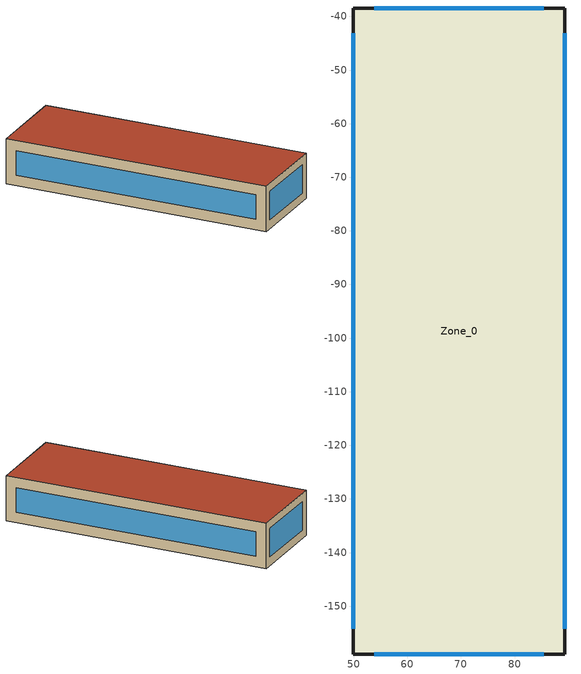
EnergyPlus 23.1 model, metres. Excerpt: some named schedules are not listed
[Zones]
Zone_0
 floor ground (Zone_0:f4UnderGroundSlabCF): 49.94,-158.91 49.94,-38.44 89.33,-38.44 89.33,-158.91 z0
 wall outside (90.1-2019 Residential CZ 0 Exterior Wall (Mass)): 49.94,-158.91 89.33,-158.91 89.33,-38.44 49.94,-38.44 49.94,-158.91 z0:20.66
 window (90.1-2019 Nonresidential CZ 0 Glazing (Operable)): 53.83,-158.91 85.44,-158.91 / 85.44,-38.44 53.83,-38.44 z3.89:16.77; 89.33,-154.19 89.33,-43.16 / 49.94,-43.16 49.94,-154.19 z4.72:15.93
 roof outside (90.1-2019 Residential CZ 0 Exterior Roof (Mass)): 49.94,-158.91 89.33,-158.91 89.33,-38.44 49.94,-38.44 z20.66
[Site:GroundTemperature:BuildingSurface]
18, 18, 18, 18, 18, 18, 18, 18, 18, 18, 18, 18
[Site:GroundReflectance]
0.2, 0.2, 0.2, 0.2, 0.2, 0.2, 0.2, 0.2, 0.2, 0.2, 0.2, 0.2
[Site:GroundReflectance:SnowModifier]
1, 1
[Site:WeatherStation]
Wind Sensor Height Above Ground {m}=10; Wind Speed Profile Exponent=0.22; Wind Speed Profile Boundary Layer Thickness {m}=370; Air Temperature Sensor Height Above Ground {m}=1.5
[SizingPeriod:WeatherFileConditionType] Use Weather File Daylight Saving Period=No; Use Weather File Rain and Snow Indicators=No
Name | Period Selection | Day Type
Extreme Summer Weather Period for Design | SummerExtreme | SummerDesignDay
Extreme Winter Weather Period for Design | WinterExtreme | WinterDesignDay
[Building]
Building: North Axis {deg}=201.25; Terrain=Suburbs; Loads Convergence Tolerance Value=0.04; Temperature Convergence Tolerance Value {deltaC}=0.25; Solar Distribution=FullExterior; Maximum Number of Warmup Days=30; Minimum Number of Warmup Days=7
[Construction]
90.1-2019 Residential CZ 0 Exterior Wall (Mass): Stucco_0.025_90.1-2019 Residential CZ 0 Exterior Wall (Mass), Concrete_0.203_90.1-2019 Residential CZ 0 Exterior Wall (Mass), Mineral Wool_0.04170899689425284_90.1-2019 Residential CZ 0 Exterior Wall (Mass), Plaster_0.013_90.1-2019 Residential CZ 0 Exterior Wall (Mass)
90.1-2019 Residential CZ 0 Exterior Roof (Mass): Vaporpermeable Felt_0.003_90.1-2019 Residential CZ 0 Exterior Roof (Mass), XPS Board_0.18072507016394368_90.1-2019 Residential CZ 0 Exterior Roof (Mass), Concrete_0.203_90.1-2019 Residential CZ 0 Exterior Roof (Mass), Acoustic Tile_0.005_90.1-2019 Residential CZ 0 Exterior Roof (Mass)
90.1-2019 Nonresidential CZ 0 Glazing (Operable): 90.1-2019 Nonresidential CZ 0 Glazing (Operable)Window
[Material]
Stucco_0.025_90.1-2019 Residential CZ 0 Exterior Wall (Mass): Roughness=Smooth; @90.1-2019 Residential CZ 0 Exterior Wall (Mass):Stucco-Thickness@ [m]=0.025; @90.1-2019 Residential CZ 0 Exterior Wall (Mass):Stucco-Conductivity@ [W/m-K]=0.72; @90.1-2019 Residential CZ 0 Exterior Wall (Mass):Stucco-Density@ [kg/m3]=1856; @90.1-2019 Residential CZ 0 Exterior Wall (Mass):Stucco-SpecificHeat@ [J/kg-K]=840; @90.1-2019 Residential CZ 0 Exterior Wall (Mass):Stucco-ThermalEmittance@=0.9; @90.1-2019 Residential CZ 0 Exterior Wall (Mass):Stucco-SolarAbsorptance@=0.7; @90.1-2019 Residential CZ 0 Exterior Wall (Mass):Stucco-VisibleAbsorptance@=0.7
Concrete_0.203_90.1-2019 Residential CZ 0 Exterior Wall (Mass): Roughness=Rough; @90.1-2019 Residential CZ 0 Exterior Wall (Mass):Concrete-Thickness@ [m]=0.203; @90.1-2019 Residential CZ 0 Exterior Wall (Mass):Concrete-Conductivity@ [W/m-K]=2; @90.1-2019 Residential CZ 0 Exterior Wall (Mass):Concrete-Density@ [kg/m3]=2400; @90.1-2019 Residential CZ 0 Exterior Wall (Mass):Concrete-SpecificHeat@ [J/kg-K]=950; @90.1-2019 Residential CZ 0 Exterior Wall (Mass):Concrete-ThermalEmittance@=0.9; @90.1-2019 Residential CZ 0 Exterior Wall (Mass):Concrete-SolarAbsorptance@=0.7; @90.1-2019 Residential CZ 0 Exterior Wall (Mass):Concrete-VisibleAbsorptance@=0.7
Mineral Wool_0.04170899689425284_90.1-2019 Residential CZ 0 Exterior Wall (Mass): Roughness=Rough; @90.1-2019 Residential CZ 0 Exterior Wall (Mass):Mineral Wool-Thickness@ [m]=0.041709; @90.1-2019 Residential CZ 0 Exterior Wall (Mass):Mineral Wool-Conductivity@ [W/m-K]=0.041; @90.1-2019 Residential CZ 0 Exterior Wall (Mass):Mineral Wool-Density@ [kg/m3]=155; @90.1-2019 Residential CZ 0 Exterior Wall (Mass):Mineral Wool-SpecificHeat@ [J/kg-K]=1130; @90.1-2019 Residential CZ 0 Exterior Wall (Mass):Mineral Wool-ThermalEmittance@=0.9; @90.1-2019 Residential CZ 0 Exterior Wall (Mass):Mineral Wool-SolarAbsorptance@=0.7; @90.1-2019 Residential CZ 0 Exterior Wall (Mass):Mineral Wool-VisibleAbsorptance@=0.7
Plaster_0.013_90.1-2019 Residential CZ 0 Exterior Wall (Mass): Roughness=Rough; @90.1-2019 Residential CZ 0 Exterior Wall (Mass):Plaster-Thickness@ [m]=0.013; @90.1-2019 Residential CZ 0 Exterior Wall (Mass):Plaster-Conductivity@ [W/m-K]=1; @90.1-2019 Residential CZ 0 Exterior Wall (Mass):Plaster-Density@ [kg/m3]=2000; @90.1-2019 Residential CZ 0 Exterior Wall (Mass):Plaster-SpecificHeat@ [J/kg-K]=1130; @90.1-2019 Residential CZ 0 Exterior Wall (Mass):Plaster-ThermalEmittance@=0.9; @90.1-2019 Residential CZ 0 Exterior Wall (Mass):Plaster-SolarAbsorptance@=0.7; @90.1-2019 Residential CZ 0 Exterior Wall (Mass):Plaster-VisibleAbsorptance@=0.7
Vaporpermeable Felt_0.003_90.1-2019 Residential CZ 0 Exterior Roof (Mass): Roughness=Rough; @90.1-2019 Residential CZ 0 Exterior Roof (Mass):Vaporpermeable Felt-Thickness@ [m]=0.003; @90.1-2019 Residential CZ 0 Exterior Roof (Mass):Vaporpermeable Felt-Conductivity@ [W/m-K]=0.909091; @90.1-2019 Residential CZ 0 Exterior Roof (Mass):Vaporpermeable Felt-Density@ [kg/m3]=0.5; @90.1-2019 Residential CZ 0 Exterior Roof (Mass):Vaporpermeable Felt-SpecificHeat@ [J/kg-K]=1800; @90.1-2019 Residential CZ 0 Exterior Roof (Mass):Vaporpermeable Felt-ThermalEmittance@=0.9; @90.1-2019 Residential CZ 0 Exterior Roof (Mass):Vaporpermeable Felt-SolarAbsorptance@=0.7; @90.1-2019 Residential CZ 0 Exterior Roof (Mass):Vaporpermeable Felt-VisibleAbsorptance@=0.7
XPS Board_0.18072507016394368_90.1-2019 Residential CZ 0 Exterior Roof (Mass): Roughness=Rough; @90.1-2019 Residential CZ 0 Exterior Roof (Mass):XPS Board-Thickness@ [m]=0.180725; @90.1-2019 Residential CZ 0 Exterior Roof (Mass):XPS Board-Conductivity@ [W/m-K]=0.034; @90.1-2019 Residential CZ 0 Exterior Roof (Mass):XPS Board-Density@ [kg/m3]=35; @90.1-2019 Residential CZ 0 Exterior Roof (Mass):XPS Board-SpecificHeat@ [J/kg-K]=1400; @90.1-2019 Residential CZ 0 Exterior Roof (Mass):XPS Board-ThermalEmittance@=0.9; @90.1-2019 Residential CZ 0 Exterior Roof (Mass):XPS Board-SolarAbsorptance@=0.7; @90.1-2019 Residential CZ 0 Exterior Roof (Mass):XPS Board-VisibleAbsorptance@=0.7
Concrete_0.203_90.1-2019 Residential CZ 0 Exterior Roof (Mass): Roughness=Rough; @90.1-2019 Residential CZ 0 Exterior Roof (Mass):Concrete-Thickness@ [m]=0.203; @90.1-2019 Residential CZ 0 Exterior Roof (Mass):Concrete-Conductivity@ [W/m-K]=2; @90.1-2019 Residential CZ 0 Exterior Roof (Mass):Concrete-Density@ [kg/m3]=2400; @90.1-2019 Residential CZ 0 Exterior Roof (Mass):Concrete-SpecificHeat@ [J/kg-K]=950; @90.1-2019 Residential CZ 0 Exterior Roof (Mass):Concrete-ThermalEmittance@=0.9; @90.1-2019 Residential CZ 0 Exterior Roof (Mass):Concrete-SolarAbsorptance@=0.7; @90.1-2019 Residential CZ 0 Exterior Roof (Mass):Concrete-VisibleAbsorptance@=0.7
Acoustic Tile_0.005_90.1-2019 Residential CZ 0 Exterior Roof (Mass): Roughness=MediumSmooth; @90.1-2019 Residential CZ 0 Exterior Roof (Mass):Acoustic Tile-Thickness@ [m]=0.005; @90.1-2019 Residential CZ 0 Exterior Roof (Mass):Acoustic Tile-Conductivity@ [W/m-K]=0.06; @90.1-2019 Residential CZ 0 Exterior Roof (Mass):Acoustic Tile-Density@ [kg/m3]=368; @90.1-2019 Residential CZ 0 Exterior Roof (Mass):Acoustic Tile-SpecificHeat@ [J/kg-K]=590; @90.1-2019 Residential CZ 0 Exterior Roof (Mass):Acoustic Tile-ThermalEmittance@=0.9; @90.1-2019 Residential CZ 0 Exterior Roof (Mass):Acoustic Tile-SolarAbsorptance@=0.7; @90.1-2019 Residential CZ 0 Exterior Roof (Mass):Acoustic Tile-VisibleAbsorptance@=0.7
[WindowMaterial:SimpleGlazingSystem]
90.1-2019 Nonresidential CZ 0 Glazing (Operable)Window: @90.1-2019 Nonresidential CZ 0 Glazing (Operable)-UValue@=3.52052; @90.1-2019 Nonresidential CZ 0 Glazing (Operable)-SolarHeatGainCoefficient@=0.2; @90.1-2019 Nonresidential CZ 0 Glazing (Operable)-VisibleTransmittance@=0.22
[Construction:FfactorGroundFloor]
Zone_0:f4UnderGroundSlabCF: 0.73, 4746.03, 319.739
[Zone]
Zone_0: Rotation [deg]=0; Type=1; Multiplier=1; Volume [m3]=98042.2; Area [m2]=4746.03; Zone Inside Convection Algorithm=TARP; Zone Outside Convection Algorithm=DOE-2
[People]
People Zone_0: Zone or ZoneList=Zone_0; OccupancySchedule=occResidential; Number of People Calculation Method=People/Area; PeopleDensity [person/m2]=0.025; Fraction Radiant=0.3; Sensible Heat Fraction=AUTOCALCULATE; Activity Level Schedule=Zone_0PeopleActivity; Carbon Dioxide Generation Rate [m3/s-W]=3.82E-08; Enable ASHRAE 55 Comfort Warnings=No; Mean Radiant Temperature Calculation Type=ZoneAveraged; Work Efficiency Schedule=Zone_0WorkEfficiency; Clothing Insulation Calculation Method=DynamicClothingModelASHRAE55; Air Velocity Schedule=AirSpeed 0; Thermal Comfort Model 1 Type=AdaptiveASH55; Thermal Comfort Model 2 Type=Pierce; Thermal Comfort Model 3 Type=Fanger
[ElectricEquipment]
Zone_0 Equipment: Zone or ZoneList=Zone_0; EquipmentAvailibilitySchedule=equipResidential; Design Level Calculation Method=Watts/Area; EquipmentPowerDensity [W/m2]=2; Fraction Latent=0; Fraction Radiant=.2; Fraction Lost=0
[Lights]
Zone_0 General lighting: Zone or ZoneList=Zone_0; LightsAvailibilitySchedule=lightsResidential; Design Level Calculation Method=Watts/Area; LightingPowerDensity [W/m2]=9.5; Return Air Fraction=0; Fraction Radiant=.42; Fraction Visible=.18; Fraction Replaceable=1
[ZoneVentilation:WindandStackOpenArea]
Zone_0NatVent_Buoy: Zone=Zone_0; Opening Area {m2}=2642.03; Opening Area Fraction Schedule=NatVentAvail_Zone_0; Opening Effectiveness=0; Effective Angle {deg}=0; Height Difference {m}=2.90455; Discharge Coefficient for Opening=0.6; Minimum Indoor Temperature {C}=22; Maximum Indoor Temperature {C}=100; Delta Temperature {deltaC}=1; Minimum Outdoor Temperature {C}=0; Maximum Outdoor Temperature {C}=30; Maximum Wind Speed {m/s}=40
[ZoneInfiltration:DesignFlowRate]
Zone_0Infiltration: Zone or ZoneList=Zone_0; Schedule=On; Design Flow Rate Calculation Method=Flow/ExteriorArea; Flow per Exterior Surface Area [m3/s-m2]=0.00056896; @Zone_0-InfiltrationConstantCoefficient@=1; @Zone_0-InfiltrationTemperatureCoefficient@=0; @Zone_0-InfiltrationWindVelocityCoefficient@=0; @Zone_0-InfiltrationWindVelocitySquaredCoefficient@=0
[Zone equipment]
Zone_0: Zone_0 Ideal Loads Air
[Sizing:Zone]
Zone_0: Zone Cooling Design Supply Air Temperature Input Method=SupplyAirTemperature; Zone Cooling Design Supply Air Temperature {C}=12; Zone Heating Design Supply Air Temperature Input Method=SupplyAirTemperature; Zone Heating Design Supply Air Temperature {C}=35; Zone Cooling Design Supply Air Humidity Ratio {kgWater/kgDryAir}=0.009; Zone Heating Design Supply Air Humidity Ratio {kgWater/kgDryAir}=0.004; Design Specification Outdoor Air Object=Zone_0MinFreshAir; Zone Heating Sizing Factor=1.15; Zone Cooling Sizing Factor=1.15; Cooling Design Air Flow Method=DesignDay; Heating Design Air Flow Method=DesignDay
[ZoneControl:Thermostat]
Zone_0 Thermostat: Zone or ZoneList=Zone_0; Control Type Schedule=Zone_0_ZoneControlTypeSched; Control 1=Dual Setpoint - Zone Zone_0
[ThermostatSetpoint:DualSetpoint]
Dual Setpoint - Zone Zone_0: Heating Setpoint Temperature Schedule=Zone_0Heating_SP_Sch; Cooling Setpoint Temperature Schedule=Zone_0Cooling_SP_Sch
[DesignSpecification:OutdoorAir]
Zone_0MinFreshAir: Outdoor Air Method=Sum; @Zone_0-MinFreshAirPerson@ [m3/s-person]=0.0083333; @Zone_0-MinFreshAirArea@ [m3/s-m2]=0.0002222; MechVentSchedule=AllOn
[Schedule:Constant]
On: 1
AirSpeed 0: 0
Zone_0PeopleActivity: Any Number, 125.28
Zone_0WorkEfficiency: Any Number, 0
Zone_0_ZoneControlTypeSched: 4
[Schedule:Year]
occResidential: Fraction, occResidential_0, 1, 1, 12, 31
lightsResidential: Fraction, lightsResidential_0, 1, 1, 12, 31
equipResidential: Fraction, equipResidential_0, 1, 1, 12, 31
NatVentAvail_Zone_0: Fraction, NatVentAvail_Zone_0_0, 1, 1, 1, 7, NatVentAvail_Zone_0_1, 1, 8, 1, 14, NatVentAvail_Zone_0_2, 1, 15, 1, 21, NatVentAvail_Zone_0_3, 1, 22, 1, 28, NatVentAvail_Zone_0_4, 1, 29, 2, 4, NatVentAvail_Zone_0_5, 2, 5, 2, 11, NatVentAvail_Zone_0_6, 2, 12, 2, 18, NatVentAvail_Zone_0_7, 2, 19, 2, 25, NatVentAvail_Zone_0_8, 2, 26, 3, 4, NatVentAvail_Zone_0_9, 3, 5, 3, 11, NatVentAvail_Zone_0_10, 3, 12, 3, 18, NatVentAvail_Zone_0_11, 3, 19, 3, 25, NatVentAvail_Zone_0_12, 3, 26, 4, 1, NatVentAvail_Zone_0_13, 4, 2, 4, 8, NatVentAvail_Zone_0_14, 4, 9, 4, 15, NatVentAvail_Zone_0_15, 4, 16, 4, 22, NatVentAvail_Zone_0_16, 4, 23, 4, 29, NatVentAvail_Zone_0_17, 4, 30, 5, 6, NatVentAvail_Zone_0_18, 5, 7, 5, 13, NatVentAvail_Zone_0_19, 5, 14, 5, 20, NatVentAvail_Zone_0_20, 5, 21, 5, 27, NatVentAvail_Zone_0_21, 5, 28, 6, 3, NatVentAvail_Zone_0_22, 6, 4, 6, 10, NatVentAvail_Zone_0_23, 6, 11, 6, 17, NatVentAvail_Zone_0_24, 6, 18, 6, 24, NatVentAvail_Zone_0_25, 6, 25, 7, 1, NatVentAvail_Zone_0_26, 7, 2, 7, 8, NatVentAvail_Zone_0_27, 7, 9, 7, 15, NatVentAvail_Zone_0_28, 7, 16, 7, 22, NatVentAvail_Zone_0_29, 7, 23, 7, 29, NatVentAvail_Zone_0_30, 7, 30, 8, 5, NatVentAvail_Zone_0_31, 8, 6, 8, 12, NatVentAvail_Zone_0_32, 8, 13, 8, 19, NatVentAvail_Zone_0_33, 8, 20, 8, 26, NatVentAvail_Zone_0_34, 8, 27, 9, 2, NatVentAvail_Zone_0_35, 9, 3, 9, 9, NatVentAvail_Zone_0_36, 9, 10, 9, 16, NatVentAvail_Zone_0_37, 9, 17, 9, 23, NatVentAvail_Zone_0_38, 9, 24, 9, 30, NatVentAvail_Zone_0_39, 10, 1, 10, 7, NatVentAvail_Zone_0_40, 10, 8, 10, 14, NatVentAvail_Zone_0_41, 10, 15, 10, 21, NatVentAvail_Zone_0_42, 10, 22, 10, 28, NatVentAvail_Zone_0_43, 10, 29, 11, 4, NatVentAvail_Zone_0_44, 11, 5, 11, 11, NatVentAvail_Zone_0_45, 11, 12, 11, 18, NatVentAvail_Zone_0_46, 11, 19, 11, 25, NatVentAvail_Zone_0_47, 11, 26, 12, 2, NatVentAvail_Zone_0_48, 12, 3, 12, 9, NatVentAvail_Zone_0_49, 12, 10, 12, 16, NatVentAvail_Zone_0_50, 12, 17, 12, 23, NatVentAvail_Zone_0_51, 12, 24, 12, 30, NatVentAvail_Zone_0_52, 12, 31, 12, 31
[Schedule:Week:Daily]
occResidential_0: 99ff32ae-1f16-4f90-8053-e07a5db5bced, 99ff32ae-1f16-4f90-8053-e07a5db5bced, 99ff32ae-1f16-4f90-8053-e07a5db5bced, 99ff32ae-1f16-4f90-8053-e07a5db5bced, 99ff32ae-1f16-4f90-8053-e07a5db5bced, 99ff32ae-1f16-4f90-8053-e07a5db5bced, 99ff32ae-1f16-4f90-8053-e07a5db5bced, 99ff32ae-1f16-4f90-8053-e07a5db5bced, 99ff32ae-1f16-4f90-8053-e07a5db5bced, 99ff32ae-1f16-4f90-8053-e07a5db5bced, 99ff32ae-1f16-4f90-8053-e07a5db5bced, 99ff32ae-1f16-4f90-8053-e07a5db5bced
lightsResidential_0: 8587422e-7e7f-4d4a-8c01-4c8e5a38c3b1, 8587422e-7e7f-4d4a-8c01-4c8e5a38c3b1, 8587422e-7e7f-4d4a-8c01-4c8e5a38c3b1, 8587422e-7e7f-4d4a-8c01-4c8e5a38c3b1, 8587422e-7e7f-4d4a-8c01-4c8e5a38c3b1, 8587422e-7e7f-4d4a-8c01-4c8e5a38c3b1, 8587422e-7e7f-4d4a-8c01-4c8e5a38c3b1, 8587422e-7e7f-4d4a-8c01-4c8e5a38c3b1, 8587422e-7e7f-4d4a-8c01-4c8e5a38c3b1, 8587422e-7e7f-4d4a-8c01-4c8e5a38c3b1, 8587422e-7e7f-4d4a-8c01-4c8e5a38c3b1, 8587422e-7e7f-4d4a-8c01-4c8e5a38c3b1
equipResidential_0: ffbc849f-fb9d-4a54-a57e-25fa7fa70d80, ffbc849f-fb9d-4a54-a57e-25fa7fa70d80, ffbc849f-fb9d-4a54-a57e-25fa7fa70d80, ffbc849f-fb9d-4a54-a57e-25fa7fa70d80, ffbc849f-fb9d-4a54-a57e-25fa7fa70d80, ffbc849f-fb9d-4a54-a57e-25fa7fa70d80, ffbc849f-fb9d-4a54-a57e-25fa7fa70d80, ffbc849f-fb9d-4a54-a57e-25fa7fa70d80, ffbc849f-fb9d-4a54-a57e-25fa7fa70d80, ffbc849f-fb9d-4a54-a57e-25fa7fa70d80, ffbc849f-fb9d-4a54-a57e-25fa7fa70d80, ffbc849f-fb9d-4a54-a57e-25fa7fa70d80
NatVentAvail_Zone_0_0: c6667727-883a-4e9f-8843-9dc52f4e6e97, c6230f11-40d4-4df6-be5f-f72516c9f5d4, fc4dcdae-bf9a-4361-a56a-8deaece7cfb8, 69305c5b-6116-406e-bb7c-22528dbc6f82, a00bcdec-9c38-435d-8a09-66b764c012c3, 596df6ff-f2bd-49f2-8221-fb14edec47f3, 90c80ac9-9d74-4607-91fc-f1b15c79e4ad, c6667727-883a-4e9f-8843-9dc52f4e6e97, c6667727-883a-4e9f-8843-9dc52f4e6e97, c6667727-883a-4e9f-8843-9dc52f4e6e97, c6667727-883a-4e9f-8843-9dc52f4e6e97, c6667727-883a-4e9f-8843-9dc52f4e6e97
NatVentAvail_Zone_0_1: e294ca03-6af1-4b98-a2b2-cbf4092a1f83, db415132-1b4c-4f0c-a502-ad6f4a497c08, d92c157e-5907-4e7a-8da6-2c54f63a796a, 9594596f-b271-48f9-b0e3-05fd8e498d9e, bab206fc-2dc0-4226-89b8-2e8b5dee2ed5, 840ab169-a72e-4cdd-8c49-3c4991330111, b9fdef44-e659-42d7-9e80-cc0e2d82c84d, e294ca03-6af1-4b98-a2b2-cbf4092a1f83, e294ca03-6af1-4b98-a2b2-cbf4092a1f83, e294ca03-6af1-4b98-a2b2-cbf4092a1f83, e294ca03-6af1-4b98-a2b2-cbf4092a1f83, e294ca03-6af1-4b98-a2b2-cbf4092a1f83
NatVentAvail_Zone_0_2: 8587422e-7e7f-4d4a-8c01-4c8e5a38c3b1, 7f11ed0d-8ab9-48b3-900c-a4c71e751810, bab206fc-2dc0-4226-89b8-2e8b5dee2ed5, 4a0c11f9-c180-4b2b-ae8f-64e3cd0b5dfb, c6230f11-40d4-4df6-be5f-f72516c9f5d4, 65481720-e7d9-459f-be1a-289dfded0a97, 68bc506c-ec24-484a-ab4d-deac3bddbc7f, 8587422e-7e7f-4d4a-8c01-4c8e5a38c3b1, 8587422e-7e7f-4d4a-8c01-4c8e5a38c3b1, 8587422e-7e7f-4d4a-8c01-4c8e5a38c3b1, 8587422e-7e7f-4d4a-8c01-4c8e5a38c3b1, 8587422e-7e7f-4d4a-8c01-4c8e5a38c3b1
NatVentAvail_Zone_0_3: 1d1d39a2-f691-406a-8229-d52b2d0a4841, 08a6b3db-3651-4a2f-9971-dccf6055bc21, 8a6ae85c-435c-4422-8762-51932ad2fd0d, ae25dc40-0bc1-44ed-9130-6fc6717e3dbf, 502835a0-041a-4359-be02-b8f40582d63c, c6667727-883a-4e9f-8843-9dc52f4e6e97, aa7406db-5420-418f-8bf1-92c07041f4d5, 1d1d39a2-f691-406a-8229-d52b2d0a4841, 1d1d39a2-f691-406a-8229-d52b2d0a4841, 1d1d39a2-f691-406a-8229-d52b2d0a4841, 1d1d39a2-f691-406a-8229-d52b2d0a4841, 1d1d39a2-f691-406a-8229-d52b2d0a4841
NatVentAvail_Zone_0_4: e1405d70-9b66-44ae-a111-94d056e006cc, f469455b-5915-400d-9ca4-3d2860fd39a0, a51c6a57-c03a-45e8-a8f8-63a68d46fe05, 00bfd046-71cc-4f03-a9ab-05af1dddfe66, 191b7ab1-7301-4287-aafa-29ea2b67f5d4, ea31a693-5c81-439d-b45a-9b048b3c0f11, f469455b-5915-400d-9ca4-3d2860fd39a0, e1405d70-9b66-44ae-a111-94d056e006cc, e1405d70-9b66-44ae-a111-94d056e006cc, e1405d70-9b66-44ae-a111-94d056e006cc, e1405d70-9b66-44ae-a111-94d056e006cc, e1405d70-9b66-44ae-a111-94d056e006cc
NatVentAvail_Zone_0_5: 913db880-a7d0-4cb4-bc11-21d18994f50c, 236cae8c-71a9-4c2f-8fb9-fd93ec564c87, f1e6f28d-4dc4-417b-8ef5-b4ae8e54d9fc, edaf3321-bfba-4b47-aa57-9149daf6e598, 403ab858-4225-4f21-8c43-e8a14eae7f5d, 2d6f91cb-e8a0-4f2a-abdc-43e666402842, 25196e35-290f-491b-aee9-fb9664afe30e, 913db880-a7d0-4cb4-bc11-21d18994f50c, 913db880-a7d0-4cb4-bc11-21d18994f50c, 913db880-a7d0-4cb4-bc11-21d18994f50c, 913db880-a7d0-4cb4-bc11-21d18994f50c, 913db880-a7d0-4cb4-bc11-21d18994f50c
NatVentAvail_Zone_0_6: e98c98fc-e76b-4da7-b36b-fec4b197423c, cd1c0e0b-d703-496d-9ebf-38ff8dc89bf7, 15e412e4-1f9c-4453-9c16-55d450ed6924, 41b1cf38-f1fa-4039-9693-b6faf09a5888, 75815c82-530e-42f0-946d-9ba8f431f564, 1dfb5aed-19ff-4175-8fae-d342cfc28af6, a8da93b1-b5f2-4c61-b8ba-0e088f61e0ba, e98c98fc-e76b-4da7-b36b-fec4b197423c, e98c98fc-e76b-4da7-b36b-fec4b197423c, e98c98fc-e76b-4da7-b36b-fec4b197423c, e98c98fc-e76b-4da7-b36b-fec4b197423c, e98c98fc-e76b-4da7-b36b-fec4b197423c
NatVentAvail_Zone_0_7: c9983c8e-a8ba-4854-bf78-5a9a7878d86f, 4e65491b-7cae-4d0e-aa2a-5a250e4bf4ec, b220f06f-15c1-44c8-941d-b2c29aeb5d1a, e829d7d3-a1f6-45be-aceb-690e318f9acd, c845469f-da53-4ffb-afad-e27d8b82436b, 78b5aa90-53ba-40be-b777-7194cfa71390, b5cc559a-d3bb-414a-a35b-c28a526831b6, c9983c8e-a8ba-4854-bf78-5a9a7878d86f, c9983c8e-a8ba-4854-bf78-5a9a7878d86f, c9983c8e-a8ba-4854-bf78-5a9a7878d86f, c9983c8e-a8ba-4854-bf78-5a9a7878d86f, c9983c8e-a8ba-4854-bf78-5a9a7878d86f
NatVentAvail_Zone_0_8: cffd8d56-7835-4260-be2a-ff6a3236ddbf, b7bfb4a3-7e21-4b09-95bf-9d4ce4c62453, 074f1b2f-aac6-41e3-ad40-4fc6d4465a70, 6af6f67b-222a-469d-bc05-1cece89cf4c6, c6861609-4f40-41e6-bad0-4deeeed5d2a3, 0451f2a0-d579-46da-bebd-536ff4873aa8, 30eb1b1b-4449-4f5f-b2b0-9af001cc1e9b, cffd8d56-7835-4260-be2a-ff6a3236ddbf, cffd8d56-7835-4260-be2a-ff6a3236ddbf, cffd8d56-7835-4260-be2a-ff6a3236ddbf, cffd8d56-7835-4260-be2a-ff6a3236ddbf, cffd8d56-7835-4260-be2a-ff6a3236ddbf
NatVentAvail_Zone_0_9: ca803099-ac9a-44fa-9c7c-c1d3b2f8c0d7, f11941cb-9d68-42e9-88c1-234a31b4ef07, 30eb1b1b-4449-4f5f-b2b0-9af001cc1e9b, 2d37805b-0b69-4885-a8da-708a54c55fc7, 32762234-145b-432c-8976-6ee4c8595674, 986277c7-83ba-4193-93cf-3201afd1554a, 9d748f32-5cfc-4308-b2b9-255b8d6aa703, ca803099-ac9a-44fa-9c7c-c1d3b2f8c0d7, ca803099-ac9a-44fa-9c7c-c1d3b2f8c0d7, ca803099-ac9a-44fa-9c7c-c1d3b2f8c0d7, ca803099-ac9a-44fa-9c7c-c1d3b2f8c0d7, ca803099-ac9a-44fa-9c7c-c1d3b2f8c0d7
NatVentAvail_Zone_0_10: 05cc7a99-e843-4c54-8279-4b730c1094bb, 30eb1b1b-4449-4f5f-b2b0-9af001cc1e9b, 6c7f618a-1105-4ebb-ba41-1f0a61fa9ce2, 86e0c1b0-d267-41a0-81cc-fcca48b927f7, f655bd80-08a3-45f1-9d9d-ad3ccf1027e0, 423677d8-2bc4-4075-a2c4-96a817dee041, bddcb562-8c8d-4d3b-b24e-419f6c83645d, 05cc7a99-e843-4c54-8279-4b730c1094bb, 05cc7a99-e843-4c54-8279-4b730c1094bb, 05cc7a99-e843-4c54-8279-4b730c1094bb, 05cc7a99-e843-4c54-8279-4b730c1094bb, 05cc7a99-e843-4c54-8279-4b730c1094bb
NatVentAvail_Zone_0_11: 30eb1b1b-4449-4f5f-b2b0-9af001cc1e9b, a64ea2ff-db6d-4c72-ab13-e04883854ee9, f3ece65f-22d6-4826-9771-75d188bd2c99, 1ac53cf7-95a4-4280-8390-3a7c9400d6b2, 63f9889f-bbc9-4f43-a00e-69e28ebe0cec, 95635bc1-04c9-4eb9-aafc-607a18c0ed6d, 4a8925c5-706e-4802-8ad4-ee49fb231076, 30eb1b1b-4449-4f5f-b2b0-9af001cc1e9b, 30eb1b1b-4449-4f5f-b2b0-9af001cc1e9b, 30eb1b1b-4449-4f5f-b2b0-9af001cc1e9b, 30eb1b1b-4449-4f5f-b2b0-9af001cc1e9b, 30eb1b1b-4449-4f5f-b2b0-9af001cc1e9b
NatVentAvail_Zone_0_12: 4fa249cf-9bc5-4950-a732-d77f675620bc, 7df23eec-7cb4-4fb5-b63f-58a76cebe5cb, 3794f507-b4b8-4838-8bdf-4eb09c056ba5, 0865e701-8f0b-4653-b010-4b82515aa464, c5db69a8-b4d7-4af4-9c18-fe9e62a9bf44, 88ede80b-35a0-4b7b-a7f9-e57a71f055a1, e73e023b-918b-4119-87d9-0156cc51f973, 4fa249cf-9bc5-4950-a732-d77f675620bc, 4fa249cf-9bc5-4950-a732-d77f675620bc, 4fa249cf-9bc5-4950-a732-d77f675620bc, 4fa249cf-9bc5-4950-a732-d77f675620bc, 4fa249cf-9bc5-4950-a732-d77f675620bc
NatVentAvail_Zone_0_13: b5fdda6a-dac1-4d00-9f6b-8922119a9e76, 89e994a4-aff9-441b-9d18-06d86823da02, 791f2fcb-1a56-492f-b55f-e21131c1e73d, da82af85-d8b9-4e15-b8f5-d413a5109143, 948beb11-4990-472a-90f5-1a31c0cf9d9c, a8a251e0-ab34-442d-b62a-5d71f89c201e, 24f1331b-7b7d-4592-ae6e-3af70cff611f, b5fdda6a-dac1-4d00-9f6b-8922119a9e76, b5fdda6a-dac1-4d00-9f6b-8922119a9e76, b5fdda6a-dac1-4d00-9f6b-8922119a9e76, b5fdda6a-dac1-4d00-9f6b-8922119a9e76, b5fdda6a-dac1-4d00-9f6b-8922119a9e76
NatVentAvail_Zone_0_14: 14356618-b29a-45aa-9684-6fd18e94aafa, 47ffcb3f-1d83-4cd4-87f4-d1494bab6633, 6176d927-3b9b-4cce-9ba6-981b10fe0590, d3bf5fbd-dabd-4d6f-91e6-5979f5d35972, 500f0629-af97-463b-b16d-7e1a676564c2, 3c4e7e4a-79c9-4386-86d3-5f9566a57a37, bca76d83-1d1f-4e88-af3f-1c0214905b0d, 14356618-b29a-45aa-9684-6fd18e94aafa, 14356618-b29a-45aa-9684-6fd18e94aafa, 14356618-b29a-45aa-9684-6fd18e94aafa, 14356618-b29a-45aa-9684-6fd18e94aafa, 14356618-b29a-45aa-9684-6fd18e94aafa
NatVentAvail_Zone_0_15: 76d1b2be-26a4-42f0-ae86-b60cc4514b5e, 818a4086-010e-4f46-93c8-b8b69d28a1a7, 1224bb1d-5d35-4da6-9a40-ef22dddee5ec, f658bb7e-10f3-4439-9a11-19f28b16d28b, 97284fc0-41c3-42e7-aa40-0219e3317628, b0059f0b-ffcd-4812-b916-0fc9eb0a7a68, 1f117d90-7702-41ef-9dd5-0e84ffabda0a, 76d1b2be-26a4-42f0-ae86-b60cc4514b5e, 76d1b2be-26a4-42f0-ae86-b60cc4514b5e, 76d1b2be-26a4-42f0-ae86-b60cc4514b5e, 76d1b2be-26a4-42f0-ae86-b60cc4514b5e, 76d1b2be-26a4-42f0-ae86-b60cc4514b5e
NatVentAvail_Zone_0_16: 8393e081-a52f-41f5-bc78-0f3127bb2da7, c6212fc9-c7a0-4a4c-9a95-b253aae9a815, 7321cd8b-9a39-4e2f-a953-97e11abf0311, e179efc9-a691-4078-b157-bfd9a92c181b, 560d9eaa-f138-40e2-8cc4-883971df2089, f2ce1231-c033-4b99-a57c-5da2d342e697, 7e82fc61-d215-4faf-925a-dec1d4c574b4, 8393e081-a52f-41f5-bc78-0f3127bb2da7, 8393e081-a52f-41f5-bc78-0f3127bb2da7, 8393e081-a52f-41f5-bc78-0f3127bb2da7, 8393e081-a52f-41f5-bc78-0f3127bb2da7, 8393e081-a52f-41f5-bc78-0f3127bb2da7
NatVentAvail_Zone_0_17: 0aef8446-f8f8-44e9-879b-deadd26a7da0, fe178d5e-11d3-49b2-a0e8-9119078742cb, ed62e85a-6b96-47fd-96cf-752d0caa6a04, c460ce93-a38d-4932-b64a-8a6a6cb47d1d, 9268fb56-9fe6-40dd-96ba-50f2112abbdf, 2867a590-179d-461b-a2e1-77b5c3c376d5, edf21c81-02a4-469c-8b53-7731c56a8fd7, 0aef8446-f8f8-44e9-879b-deadd26a7da0, 0aef8446-f8f8-44e9-879b-deadd26a7da0, 0aef8446-f8f8-44e9-879b-deadd26a7da0, 0aef8446-f8f8-44e9-879b-deadd26a7da0, 0aef8446-f8f8-44e9-879b-deadd26a7da0
NatVentAvail_Zone_0_18: c4ef4634-4845-4dc3-bf62-df7570e23b99, 4557d5a0-8e17-4b2a-99ac-b0888c8ce1ef, 6b52fc9a-3b5f-49ce-a8a9-f78fc2567919, c4ef4634-4845-4dc3-bf62-df7570e23b99, a9bf8828-971b-42db-888b-e0f24b10beef, 97313646-be92-4f06-8ad9-42a30dcff471, f6655758-ac76-4d75-bd07-6051a901b32b, c4ef4634-4845-4dc3-bf62-df7570e23b99, c4ef4634-4845-4dc3-bf62-df7570e23b99, c4ef4634-4845-4dc3-bf62-df7570e23b99, c4ef4634-4845-4dc3-bf62-df7570e23b99, c4ef4634-4845-4dc3-bf62-df7570e23b99
NatVentAvail_Zone_0_19: 1d5d68ca-26f1-4051-825e-73ba992fde84, 812d4876-7997-44e2-900e-490071652fe5, e98e8d54-2ca5-47b7-8459-6abf0f40d628, 522f79cb-92db-4ea7-b415-bf4d4b94e69a, ab6c0ff9-0a76-466b-97d3-41092c79b548, ee7bd948-72fa-4d64-a050-e5e4e6679367, 870c7e01-bbac-45cc-bb33-94e5706e8e18, 1d5d68ca-26f1-4051-825e-73ba992fde84, 1d5d68ca-26f1-4051-825e-73ba992fde84, 1d5d68ca-26f1-4051-825e-73ba992fde84, 1d5d68ca-26f1-4051-825e-73ba992fde84, 1d5d68ca-26f1-4051-825e-73ba992fde84
NatVentAvail_Zone_0_20: 3be3b961-0101-4b29-bc69-fbf731bf5c16, 240f85c8-a00f-4b85-a403-bac8ece5ac48, 1d5d68ca-26f1-4051-825e-73ba992fde84, ca0c8a00-ccd4-4c7d-8efd-95ba25c7e24c, 724b1cb9-2577-48b4-8ecb-aa1bad4a5b6e, 56a3e183-0c3a-4da5-b564-3c2e20d76595, bb71b6e7-6143-4482-a2d1-83c30acb88bc, 3be3b961-0101-4b29-bc69-fbf731bf5c16, 3be3b961-0101-4b29-bc69-fbf731bf5c16, 3be3b961-0101-4b29-bc69-fbf731bf5c16, 3be3b961-0101-4b29-bc69-fbf731bf5c16, 3be3b961-0101-4b29-bc69-fbf731bf5c16
NatVentAvail_Zone_0_21: 56707f23-2209-428d-a689-ff2be411f478, 236cae8c-71a9-4c2f-8fb9-fd93ec564c87, 74de972b-7880-4e63-aa1d-0ed55754935e, c4e60104-ee14-4cae-97a5-14002b9c657f, 1b7ebbb5-b27f-45f3-887f-38b2b897f4be, fd677c01-be81-46b2-955b-c554fed87791, 22762134-fc5d-4407-80ff-f9cc28ef1906, 56707f23-2209-428d-a689-ff2be411f478, 56707f23-2209-428d-a689-ff2be411f478, 56707f23-2209-428d-a689-ff2be411f478, 56707f23-2209-428d-a689-ff2be411f478, 56707f23-2209-428d-a689-ff2be411f478
NatVentAvail_Zone_0_22: e82b6952-4c36-42e6-b739-2f0a2ce7d126, c7cf06b0-00b7-497d-945c-f51cc6b6d91c, b2f32a69-964f-44f5-8ce2-14fe2a4acc3a, a3ad3f52-2bd8-43cf-83ca-fa1c713fd54a, bc139727-8b39-4eb9-a58b-dba07c1b5981, 1745dc42-ab30-4b98-acde-3e6fc9064a5a, 2a8d85a9-79f1-4f9e-a056-639d75f45d5f, e82b6952-4c36-42e6-b739-2f0a2ce7d126, e82b6952-4c36-42e6-b739-2f0a2ce7d126, e82b6952-4c36-42e6-b739-2f0a2ce7d126, e82b6952-4c36-42e6-b739-2f0a2ce7d126, e82b6952-4c36-42e6-b739-2f0a2ce7d126
NatVentAvail_Zone_0_23: bc420b64-186d-44b1-b288-9e7afc9ff186, 31d14fd0-89c2-4d6a-9677-f5e7b9fa2100, 4279509b-2914-46b4-b892-313ec51dc743, 21420ce2-2664-454f-a3b1-9f6c3e34f33a, b4c6c17a-4c7a-462a-86a4-1248ec59371d, f4da9417-911c-4f84-bbbe-cc8e01ab9d09, 525af45f-aa03-48ed-a98e-101ab1d38f9f, bc420b64-186d-44b1-b288-9e7afc9ff186, bc420b64-186d-44b1-b288-9e7afc9ff186, bc420b64-186d-44b1-b288-9e7afc9ff186, bc420b64-186d-44b1-b288-9e7afc9ff186, bc420b64-186d-44b1-b288-9e7afc9ff186
NatVentAvail_Zone_0_24: 7c77f298-0405-40e6-8514-2fec142e36eb, d6c674ba-2649-4f06-ba12-7e5fd668b2fa, d2679f58-3101-4e3a-a4d2-098c104e09a2, bb08a513-f0c6-4db9-a18b-cda0f54bb8b5, ac8edc2e-7294-4db2-920b-536b586bc444, d69110c0-a284-4ec6-a18e-a717874370c8, 2f99a46c-2813-4a5b-96a9-a98d89c6bf42, 7c77f298-0405-40e6-8514-2fec142e36eb, 7c77f298-0405-40e6-8514-2fec142e36eb, 7c77f298-0405-40e6-8514-2fec142e36eb, 7c77f298-0405-40e6-8514-2fec142e36eb, 7c77f298-0405-40e6-8514-2fec142e36eb
NatVentAvail_Zone_0_25: 7a6134aa-493c-40fe-93f4-9ba23d4ad140, 78c1472b-ce47-4fdb-97eb-1230b95bb73a, b33eb6b1-3d42-499c-9568-6acaea11915c, 0a4312a5-7bf9-4bf7-8a96-e9f289a461ef, 34171656-d3fe-4b9c-a19c-758acf46f815, f2c4f123-f3c3-49f4-94a1-c1de8b1867c9, 57f592cf-5bed-473f-8fbd-ac4b56434af3, 7a6134aa-493c-40fe-93f4-9ba23d4ad140, 7a6134aa-493c-40fe-93f4-9ba23d4ad140, 7a6134aa-493c-40fe-93f4-9ba23d4ad140, 7a6134aa-493c-40fe-93f4-9ba23d4ad140, 7a6134aa-493c-40fe-93f4-9ba23d4ad140
NatVentAvail_Zone_0_26: 61e91430-ebc7-447d-bd79-d01dd0d6b473, f59473cd-e815-403d-9fe2-e3bfa252aefe, 1842cfe8-a8b5-4eb9-9cb1-0d318b94ad8c, d702f803-d9e4-4c7d-bb0c-e59eef00600c, c6c13ba2-f11e-4643-91cc-fbc07ded29ff, 145400dc-0061-4279-8bda-a2d60c83482f, 44814b56-28ae-4559-b9b5-a44dc3f067ce, 61e91430-ebc7-447d-bd79-d01dd0d6b473, 61e91430-ebc7-447d-bd79-d01dd0d6b473, 61e91430-ebc7-447d-bd79-d01dd0d6b473, 61e91430-ebc7-447d-bd79-d01dd0d6b473, 61e91430-ebc7-447d-bd79-d01dd0d6b473
NatVentAvail_Zone_0_27: b3c43a6b-167e-438a-8859-b6167c367d0e, 05c458b9-ea13-4af4-9f25-b4b7b10e9213, f0cb0b64-0b0e-477c-b7c8-ac765faf25dc, c6296fc2-e4a0-47fa-a846-fe3e712c7dce, 081d4ccf-84d8-4e1e-a42b-466dae3810ac, 1fc41edf-0ecf-4620-94ab-6f50eb329085, 593b28f2-0bce-49b6-a739-0312875271ff, b3c43a6b-167e-438a-8859-b6167c367d0e, b3c43a6b-167e-438a-8859-b6167c367d0e, b3c43a6b-167e-438a-8859-b6167c367d0e, b3c43a6b-167e-438a-8859-b6167c367d0e, b3c43a6b-167e-438a-8859-b6167c367d0e
NatVentAvail_Zone_0_28: 6ada9107-d185-4adb-b161-1269f3c1e1b7, 3e0a3670-e00a-447a-90d7-1b3e5c35dfbd, 9084e7f4-a6dd-439e-88b9-56c96d82f155, 9e6d5a62-1bd5-4085-9957-14c488f5b29e, c460ce93-a38d-4932-b64a-8a6a6cb47d1d, 6a0ad68b-bbf3-40c0-a6f2-e6caa612486f, 56707f23-2209-428d-a689-ff2be411f478, 6ada9107-d185-4adb-b161-1269f3c1e1b7, 6ada9107-d185-4adb-b161-1269f3c1e1b7, 6ada9107-d185-4adb-b161-1269f3c1e1b7, 6ada9107-d185-4adb-b161-1269f3c1e1b7, 6ada9107-d185-4adb-b161-1269f3c1e1b7
NatVentAvail_Zone_0_29: ab66713c-204b-4868-b483-f36c5fe94452, a06ab568-2603-4573-be0f-94ce7966fed2, 38623089-d65e-4819-bf67-575b2468693e, 97d21864-eeb1-433a-8642-2f6efb4767c5, c460ce93-a38d-4932-b64a-8a6a6cb47d1d, c460ce93-a38d-4932-b64a-8a6a6cb47d1d, 4bbab8b6-f17b-4fa3-8595-cdd77f9cbd15, ab66713c-204b-4868-b483-f36c5fe94452, ab66713c-204b-4868-b483-f36c5fe94452, ab66713c-204b-4868-b483-f36c5fe94452, ab66713c-204b-4868-b483-f36c5fe94452, ab66713c-204b-4868-b483-f36c5fe94452
NatVentAvail_Zone_0_30: 73f0f4b4-ece3-4afb-881e-8bb7d8f208e6, 30eb1b1b-4449-4f5f-b2b0-9af001cc1e9b, 922adc42-0aa0-444f-bc6b-14fe2d1e24e8, bb04931a-7d2d-4d55-a371-25e8b0ec5e2e, 6c78b863-ed6d-49ca-b2d2-2edc628b5a5f, 296478aa-8833-48ef-991a-3d47c75939a3, fb777c80-f93a-4da5-9bad-00a5ccf12d47, 73f0f4b4-ece3-4afb-881e-8bb7d8f208e6, 73f0f4b4-ece3-4afb-881e-8bb7d8f208e6, 73f0f4b4-ece3-4afb-881e-8bb7d8f208e6, 73f0f4b4-ece3-4afb-881e-8bb7d8f208e6, 73f0f4b4-ece3-4afb-881e-8bb7d8f208e6
NatVentAvail_Zone_0_31: d57ae9e9-eb47-4bfc-9c6d-a59d4731c630, ca0c8a00-ccd4-4c7d-8efd-95ba25c7e24c, 38623089-d65e-4819-bf67-575b2468693e, 6fe76737-f16b-44b2-a4a9-6de956080929, 25a0dbaa-f26b-40a0-8f9a-4d4c5adf7713, 57752f1e-c762-48ef-8bcd-c0f99b465adb, 89521aa5-467d-4469-8c70-308240cca509, d57ae9e9-eb47-4bfc-9c6d-a59d4731c630, d57ae9e9-eb47-4bfc-9c6d-a59d4731c630, d57ae9e9-eb47-4bfc-9c6d-a59d4731c630, d57ae9e9-eb47-4bfc-9c6d-a59d4731c630, d57ae9e9-eb47-4bfc-9c6d-a59d4731c630
NatVentAvail_Zone_0_32: 8840ebf8-9a37-4985-9bad-eab1d7c88f7c, e83d99d8-6ad8-4cb3-a873-15355149c143, 90715a07-eedb-466f-b186-97a220a1a01d, a01770f5-5a86-47a7-b86f-2887e050534f, cc9e8285-bac2-4385-9e26-6ed8dc234efa, 115affac-98ee-4f63-9d0c-df832dc07461, 264dc7df-4059-448c-94a6-7e80acadd4f1, 8840ebf8-9a37-4985-9bad-eab1d7c88f7c, 8840ebf8-9a37-4985-9bad-eab1d7c88f7c, 8840ebf8-9a37-4985-9bad-eab1d7c88f7c, 8840ebf8-9a37-4985-9bad-eab1d7c88f7c, 8840ebf8-9a37-4985-9bad-eab1d7c88f7c
NatVentAvail_Zone_0_33: f6955ae6-7e10-457e-b45c-f011a2358667, d02a08b6-9fb7-4b34-b3ea-b0dfd52d4302, 93506859-2de4-4753-9376-09f283bd23b4, c37454da-e4b8-4505-b684-b924966ab94b, 97d83673-7909-4d3e-8109-138b8a4e772b, 74de972b-7880-4e63-aa1d-0ed55754935e, 96693f99-4acd-4049-b8db-11933bb3f70a, f6955ae6-7e10-457e-b45c-f011a2358667, f6955ae6-7e10-457e-b45c-f011a2358667, f6955ae6-7e10-457e-b45c-f011a2358667, f6955ae6-7e10-457e-b45c-f011a2358667, f6955ae6-7e10-457e-b45c-f011a2358667
NatVentAvail_Zone_0_34: e53d5a8c-da75-45db-ab14-446fb69babe5, ffb5577e-1649-43cd-830d-6cc07001efe5, ce68d8e4-c303-48a4-8763-41c211cb283f, 50cf17a7-5b26-4803-9913-b84d553b9d79, 0c708ab8-cb64-4c12-aa0e-992c3b967190, a7039207-9ae0-4aed-ab61-2201332f823c, 53e24dde-c4d4-4f36-8eb0-aaa9a669db53, e53d5a8c-da75-45db-ab14-446fb69babe5, e53d5a8c-da75-45db-ab14-446fb69babe5, e53d5a8c-da75-45db-ab14-446fb69babe5, e53d5a8c-da75-45db-ab14-446fb69babe5, e53d5a8c-da75-45db-ab14-446fb69babe5
NatVentAvail_Zone_0_35: df637525-fe70-4b5a-9acb-86744938c2d9, d9540d91-0025-4e49-bb88-267931111a63, e294ca03-6af1-4b98-a2b2-cbf4092a1f83, bbb0112a-0e36-4bcb-8de4-5f3a4e53cec8, a8da93b1-b5f2-4c61-b8ba-0e088f61e0ba, dedd087b-7a47-4a9a-84a3-f54f54e52d68, 35a46624-6497-43a5-a2ca-c2a242cf5900, df637525-fe70-4b5a-9acb-86744938c2d9, df637525-fe70-4b5a-9acb-86744938c2d9, df637525-fe70-4b5a-9acb-86744938c2d9, df637525-fe70-4b5a-9acb-86744938c2d9, df637525-fe70-4b5a-9acb-86744938c2d9
NatVentAvail_Zone_0_36: fcd8bb04-7702-4dad-a5a1-0d88bb5e0e78, 3be3b961-0101-4b29-bc69-fbf731bf5c16, a107b706-5272-4374-a686-d407e5088687, dbcbdbfe-2b38-44ba-9e5e-84f9dcdf1029, 6017b0e1-8a0d-4e89-b250-eaa294f2a2f1, af07898c-bf69-409c-9e4c-981eb35c2da7, b33eb6b1-3d42-499c-9568-6acaea11915c, fcd8bb04-7702-4dad-a5a1-0d88bb5e0e78, fcd8bb04-7702-4dad-a5a1-0d88bb5e0e78, fcd8bb04-7702-4dad-a5a1-0d88bb5e0e78, fcd8bb04-7702-4dad-a5a1-0d88bb5e0e78, fcd8bb04-7702-4dad-a5a1-0d88bb5e0e78
NatVentAvail_Zone_0_37: c460ce93-a38d-4932-b64a-8a6a6cb47d1d, c4d0aa26-8783-4376-91c1-f32bbac85c9e, e4b10e8d-bc17-4237-83f9-c7a3e66a8a6e, a7a65b63-5262-4602-b316-cb8c9df808c4, 94b9f220-166f-4196-8314-29ef44cc3a8b, c6230f11-40d4-4df6-be5f-f72516c9f5d4, ad88ec1c-3cb4-435b-86ca-9c3d1165ae78, c460ce93-a38d-4932-b64a-8a6a6cb47d1d, c460ce93-a38d-4932-b64a-8a6a6cb47d1d, c460ce93-a38d-4932-b64a-8a6a6cb47d1d, c460ce93-a38d-4932-b64a-8a6a6cb47d1d, c460ce93-a38d-4932-b64a-8a6a6cb47d1d
NatVentAvail_Zone_0_38: 3705846b-16a2-4417-a44c-58c394d3c327, 20e127c0-945b-4e24-b7e1-eae27303eaf9, fcd8bb04-7702-4dad-a5a1-0d88bb5e0e78, 0f286193-57c9-4315-b229-93f07e963ffe, b3ffb273-a338-404c-9825-53fd069985ca, a272cb83-c5bd-44b9-a0f0-7e1562eb8dd3, 8f76b978-6b72-438c-b0a8-2c2691ad942a, 3705846b-16a2-4417-a44c-58c394d3c327, 3705846b-16a2-4417-a44c-58c394d3c327, 3705846b-16a2-4417-a44c-58c394d3c327, 3705846b-16a2-4417-a44c-58c394d3c327, 3705846b-16a2-4417-a44c-58c394d3c327
NatVentAvail_Zone_0_39: 5ef73af5-9da5-441b-b1cb-841e3bf7da2b, af92600d-c715-4122-9816-88e31ec1df7d, b5a93adc-a1fc-4dac-b0fb-51eeb7279bd2, 6251976e-e783-467e-ac79-d1a7b1ce0c7f, 0f0f334f-e77d-4fb7-ba66-af5b9f01cee0, 2fd32325-dcc3-4547-916d-9b8da9fab5d8, c460ce93-a38d-4932-b64a-8a6a6cb47d1d, 5ef73af5-9da5-441b-b1cb-841e3bf7da2b, 5ef73af5-9da5-441b-b1cb-841e3bf7da2b, 5ef73af5-9da5-441b-b1cb-841e3bf7da2b, 5ef73af5-9da5-441b-b1cb-841e3bf7da2b, 5ef73af5-9da5-441b-b1cb-841e3bf7da2b
NatVentAvail_Zone_0_40: 97d21864-eeb1-433a-8642-2f6efb4767c5, 7b7c6c5b-9e45-4d7d-a351-daccad316968, 40ace007-bee2-4563-92a0-3385c2a13b8b, 8312ffe4-7035-487e-b05d-b97d8b36a2c3, a541597b-7ed2-4ed6-946c-ffaf9e1503b7, 8ab48637-726b-4cdc-8074-914e30d1ba86, 30bcca02-fc24-4261-af7f-ac71aaeff890, 97d21864-eeb1-433a-8642-2f6efb4767c5, 97d21864-eeb1-433a-8642-2f6efb4767c5, 97d21864-eeb1-433a-8642-2f6efb4767c5, 97d21864-eeb1-433a-8642-2f6efb4767c5, 97d21864-eeb1-433a-8642-2f6efb4767c5
NatVentAvail_Zone_0_41: d852d045-5539-4db2-8072-39b4f6a6571f, e629818a-abb9-41c5-a96e-30ab9f0f73a9, f44c96da-dc97-46f0-9127-2486c3954d30, 4bc2d96e-f17c-4ec6-8d13-e13f8b5b1b4e, 12383370-ee46-4bf4-9ea2-d321eab7cd43, 0c82d977-033e-4419-a7a5-4333b285c124, cd79ab6d-587d-448d-8e97-630d9a975c41, d852d045-5539-4db2-8072-39b4f6a6571f, d852d045-5539-4db2-8072-39b4f6a6571f, d852d045-5539-4db2-8072-39b4f6a6571f, d852d045-5539-4db2-8072-39b4f6a6571f, d852d045-5539-4db2-8072-39b4f6a6571f
NatVentAvail_Zone_0_42: 860b34f8-97c4-4fa6-ad2c-2f3be73f251f, f7d3243c-fa9f-475a-acb3-60b19bf8b5fb, 44a069e0-06fa-47cf-91d0-87eb31886477, ae56c49d-2b99-4eef-9f59-5bd219c600b5, 2ea6be96-80f0-4e3f-bd52-93d3c3111752, 2e396f23-0a84-4197-a03b-f11ab411fb30, ffcdbb65-4fb8-41ef-8965-0b4bc7b53435, 860b34f8-97c4-4fa6-ad2c-2f3be73f251f, 860b34f8-97c4-4fa6-ad2c-2f3be73f251f, 860b34f8-97c4-4fa6-ad2c-2f3be73f251f, 860b34f8-97c4-4fa6-ad2c-2f3be73f251f, 860b34f8-97c4-4fa6-ad2c-2f3be73f251f
NatVentAvail_Zone_0_43: 7a007bc8-8db2-4178-9735-961717ba6510, 02a1d25e-c4a2-4cc1-aff8-66c2a625b93d, d29c0aff-ca1f-4161-bc99-712327e8aaa8, 8759411d-1726-4d85-bc97-0ff6e47f28f7, f3df56fa-c041-4afe-ab68-d254d810492d, 25d28bea-cd02-463b-a8a1-cc022a387186, 818e1dbc-32c8-4b9c-be25-77fc6194e18c, 7a007bc8-8db2-4178-9735-961717ba6510, 7a007bc8-8db2-4178-9735-961717ba6510, 7a007bc8-8db2-4178-9735-961717ba6510, 7a007bc8-8db2-4178-9735-961717ba6510, 7a007bc8-8db2-4178-9735-961717ba6510
NatVentAvail_Zone_0_44: d3b1d5a7-47c7-48f3-8ea2-77466669f7c0, a3d290a3-49e6-420e-b5e9-802412bbd7c4, d84f54f3-aafb-4d97-b04f-690c0052567e, 8da6d34a-d72e-452b-a6d2-536e74c3b404, 145d3eec-152c-44d8-9a2a-f9cb8440c2fc, b7bec821-64c0-46b9-ba0a-cc2f1348321f, ea300364-3505-4961-bbba-667011dc32e5, d3b1d5a7-47c7-48f3-8ea2-77466669f7c0, d3b1d5a7-47c7-48f3-8ea2-77466669f7c0, d3b1d5a7-47c7-48f3-8ea2-77466669f7c0, d3b1d5a7-47c7-48f3-8ea2-77466669f7c0, d3b1d5a7-47c7-48f3-8ea2-77466669f7c0
NatVentAvail_Zone_0_45: 7d8238c8-0b0c-410e-96b1-dec9e724a1d4, 30eb1b1b-4449-4f5f-b2b0-9af001cc1e9b, f8856c76-8bc9-4fbb-b0a4-4201c3dd2b8e, 1f886d32-1254-4e1c-bc5c-28a6ebf56538, b5a93adc-a1fc-4dac-b0fb-51eeb7279bd2, d9404c46-db5f-4648-ab1b-2a9765ce2ac6, 7d8238c8-0b0c-410e-96b1-dec9e724a1d4, 7d8238c8-0b0c-410e-96b1-dec9e724a1d4, 7d8238c8-0b0c-410e-96b1-dec9e724a1d4, 7d8238c8-0b0c-410e-96b1-dec9e724a1d4, 7d8238c8-0b0c-410e-96b1-dec9e724a1d4, 7d8238c8-0b0c-410e-96b1-dec9e724a1d4
NatVentAvail_Zone_0_46: 27856b23-4a00-49b5-91f9-6940ac61f1ee, f7d3243c-fa9f-475a-acb3-60b19bf8b5fb, c13ea69b-0469-48d3-8553-608e70a852b8, 58475a80-4028-44af-bc0c-959e6b7d9a3e, 5ee8cce2-e910-49ea-ac2f-6abf00116c65, 81794519-c0b5-4577-86eb-2fab12f21a21, c564ee15-901e-48f3-9250-77d46e05b609, 27856b23-4a00-49b5-91f9-6940ac61f1ee, 27856b23-4a00-49b5-91f9-6940ac61f1ee, 27856b23-4a00-49b5-91f9-6940ac61f1ee, 27856b23-4a00-49b5-91f9-6940ac61f1ee, 27856b23-4a00-49b5-91f9-6940ac61f1ee
NatVentAvail_Zone_0_47: b9c2d83d-1b71-4934-afbb-05d1f71933f6, 393684d8-11ad-429f-b7ec-ea0e8ae6287a, d8fbd891-99fc-4321-8b4e-a2429e511d12, c3c2dda5-d70b-4ac2-9706-4477067d919a, 180394c5-0316-4536-b0c2-2cd9de0dbc24, dd11d3b1-c4b0-4c1b-82a5-6125bc2ddb9d, 636f2f19-338e-42d2-940b-525941c187ae, b9c2d83d-1b71-4934-afbb-05d1f71933f6, b9c2d83d-1b71-4934-afbb-05d1f71933f6, b9c2d83d-1b71-4934-afbb-05d1f71933f6, b9c2d83d-1b71-4934-afbb-05d1f71933f6, b9c2d83d-1b71-4934-afbb-05d1f71933f6
NatVentAvail_Zone_0_48: 1984450a-69b2-4215-adba-d497f6a9279d, 4f657cbf-08d9-4286-8eec-6eb813f9eb30, 6676e2d4-3b84-4d8a-943d-bac699d32ef4, c5a40f0f-ce90-46d7-bafb-55a5af326352, d5cc16f1-7482-419a-bf2c-1c395ab51fc9, e3b41c70-1488-413b-b81c-6ca8ef2529e1, d28d8c92-80d1-4377-9f24-fba0e73d0fa2, 1984450a-69b2-4215-adba-d497f6a9279d, 1984450a-69b2-4215-adba-d497f6a9279d, 1984450a-69b2-4215-adba-d497f6a9279d, 1984450a-69b2-4215-adba-d497f6a9279d, 1984450a-69b2-4215-adba-d497f6a9279d
NatVentAvail_Zone_0_49: 1eeb5f49-30b3-41b5-bbae-9c6593d64590, f0389434-a142-4a8d-8784-bc2c9b7d53a3, f984da96-d081-4d2c-ab2b-d956acedd249, a24d66bb-5c8c-4078-95bd-3e59257b587a, 101f6f4d-12a6-4de6-9ce8-fb819dd56a72, bfe3a584-a189-48b7-a884-b289ab3a2d28, ab7bd175-c2ab-4b3a-807d-30bd907ba948, 1eeb5f49-30b3-41b5-bbae-9c6593d64590, 1eeb5f49-30b3-41b5-bbae-9c6593d64590, 1eeb5f49-30b3-41b5-bbae-9c6593d64590, 1eeb5f49-30b3-41b5-bbae-9c6593d64590, 1eeb5f49-30b3-41b5-bbae-9c6593d64590
NatVentAvail_Zone_0_50: dd598305-f36d-453e-92dd-d7dd15090a30, 40ace007-bee2-4563-92a0-3385c2a13b8b, 377c038e-24f1-439c-b9f3-25188c3590b5, 6359918f-9c21-436e-a31f-3a5283142826, 356b086c-f91f-40c4-bec8-48dfbc63127b, c5f73737-829f-4b42-ac2c-ec83ecf73ef1, b9269835-6de0-4fd5-a8fd-a76bf8e371dd, dd598305-f36d-453e-92dd-d7dd15090a30, dd598305-f36d-453e-92dd-d7dd15090a30, dd598305-f36d-453e-92dd-d7dd15090a30, dd598305-f36d-453e-92dd-d7dd15090a30, dd598305-f36d-453e-92dd-d7dd15090a30
